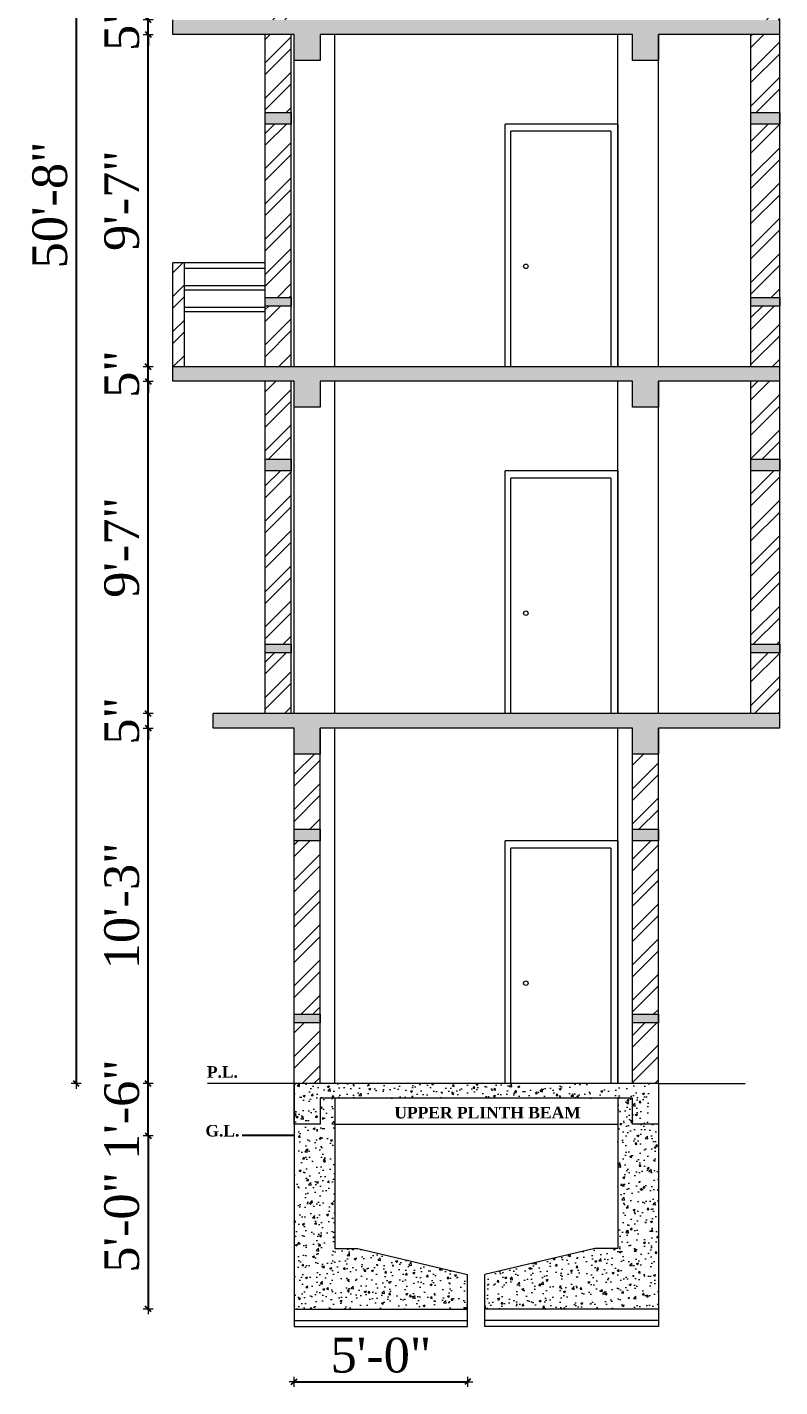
# Model space of a CAD drawing. Header units: inches. Extents: x 4069 to 291496, y -47643 to 12535.
# Drawn here: x 38452.6 to 38713, y 81.1 to 551.5 of the extents above; entities that cross this region are included whole.
import ezdxf

# ---------------------------------------------------------------- set-up
doc = ezdxf.new("R2010")
doc.units = ezdxf.units.IN
doc.header["$LTSCALE"] = 5
doc.header["$MEASUREMENT"] = 0
for name, color, linetype, lineweight in [('A-WALL', 7, 'Continuous', 9), ('Dimension', 7, 'Continuous', 18), ('dimention', 5, 'Continuous', 9), ('DOOR', 62, 'Continuous', 0)]:
    doc.layers.add(name, color=color, linetype=linetype, lineweight=lineweight)
doc.layers.add('dim line', color=7, linetype='Continuous', lineweight=15, true_color=0xfab2b2)
doc.layers.add('TEXT', color=6, linetype='Continuous')
doc.layers.add('WALL', color=7, linetype='Continuous')
doc.styles.add('ordinary', font='times.ttf')
doc.dimstyles.new('Copy of 96', dxfattribs={"dimtxt": 7, "dimasz": 4, "dimexe": 0.5, "dimexo": 0.5, "dimgap": 3, "dimtad": 1, "dimdec": 1, "dimzin": 11, "dimdsep": 46, "dimlunit": 4, "dimtxsty": 'ordinary', "dimblk": 'OBLIQUE', "dimcen": 0.09, "dimse1": 1, "dimse2": 1, "dimclrt": 6, "dimazin": 0, "dimtfac": 1, "dimtdec": 1, "dimtix": 1, "dimtmove": 2, "dimatfit": 3, "dimldrblk": 'leader', "dimfxl": 0.5, "dimfxlon": 1, "dimtolj": 1, "dimtzin": 0, "dimarcsym": 0})
pattern_1 = [(45, (4356.658, -608.095), (-6.098796, 6.098796), []), (45, (4360.724, -608.095), (-6.098796, 6.098796), [])]
pattern_2 = [(50, (4356.658, -608.095), (7.1726018, -0.6275213), [0.75, -8.25]), (355, (4356.658, -608.095), (-1.3875133, 7.5219213), [0.6, -6.6]), (100.451444, (4357.256, -608.147), (5.7850885, 6.8943999), [0.6374019, -7.0114211]), (46.1842, (4356.658, -606.095), (10.6724133, -1.6551928), [1.125, -12.375]), (96.635635, (4357.547, -606.233), (9.3466195, 9.741186), [0.9561034, -10.5171376]), (351.184164, (4356.658, -606.095), (9.3466195, 9.741186), [0.9, -9.9]), (21, (4357.658, -606.595), (5.9690705, -4.0261889), [0.75, -8.25]), (326, (4357.658, -606.595), (2.4331533, 7.2515005), [0.6, -6.6]), (71.451445, (4358.1554, -606.9305), (8.4022238, 3.2253115), [0.6374019, -7.0114211]), (37.5, (4356.658, -608.095), (0.12159855, 3.32893854), [0, -6.52, 0, -6.7, 0, -6.625]), (7.5, (4356.658, -608.095), (2.63069537, 3.94411712), [0, -3.82, 0, -6.37, 0, -2.525]), (327.5, (4354.428, -608.095), (5.33822436, -0.22554872), [0, -2.5, 0, -7.8, 0, -10.35]), (317.5, (4353.428, -608.095), (5.8318617, 1.0010498), [0, -3.25, 0, -5.18, 0, -7.35])]
pattern_3 = [(50, (3810.7, 4731.046), (7.1726018, -0.62752135), [0.75, -8.25]), (355, (3810.7, 4731.046), (-1.3875133, 7.5219213), [0.6, -6.6]), (100.451444, (3811.298, 4730.994), (5.7850885, 6.8943999), [0.6374019, -7.0114211]), (46.1842, (3810.7, 4733.046), (10.6724133, -1.6551928), [1.125, -12.375]), (96.635635, (3811.589, 4732.908), (9.3466195, 9.741186), [0.9561034, -10.5171376]), (351.184164, (3810.7, 4733.046), (9.3466195, 9.741186), [0.9, -9.9]), (21, (3811.7, 4732.546), (5.9690705, -4.0261889), [0.75, -8.25]), (326, (3811.7, 4732.546), (2.4331533, 7.2515005), [0.6, -6.6]), (71.451445, (3812.1974, 4732.2104), (8.4022238, 3.2253115), [0.6374019, -7.0114211]), (37.5, (3810.7, 4731.046), (0.12159855, 3.32893854), [0, -6.52, 0, -6.7, 0, -6.625]), (7.5, (3810.7, 4731.046), (2.63069537, 3.94411712), [0, -3.82, 0, -6.37, 0, -2.525]), (327.5, (3808.47, 4731.046), (5.33822436, -0.22554872), [0, -2.5, 0, -7.8, 0, -10.35]), (317.5, (3807.47, 4731.046), (5.8318617, 1.0010498), [0, -3.25, 0, -5.18, 0, -7.35])]

# ---------------------------------------------------------------- blocks, each defined once
blk = doc.blocks.new('oblique')
at = {"color": 0, "lineweight": -2}
blk.add_line((0.25, 0.25), (-0.25, -0.25), dxfattribs=at)
at = {"layer": 'dim line', "lineweight": 9}
for p, q in [((-0.4375, 0), (0.4375, 0)), ((0, 0.4375), (0, -0.4375))]:
    blk.add_line(p, q, dxfattribs=at)
blk = doc.blocks.new('*D1796')
at = {"layer": 'A-WALL', "color": 0, "lineweight": -2, "ltscale": 5, "transparency": 16777216}
blk.add_line((38545.02, 82.88), (38605.02, 82.88), dxfattribs=at)
at = {"layer": 'Defpoints', "color": 0, "ltscale": 5, "transparency": 16777216}
for p in [(38545.02, 102.03, 58.17), (38605.02, 102.03, 58.17), (38605.02, 82.88)]:
    blk.add_point(p, dxfattribs=at)
at = {"layer": 'A-WALL', "color": 0, "lineweight": -2, "ltscale": 5, "transparency": 16777216, "xscale": 4, "yscale": 4, "zscale": 4, "rotation": 180}
blk.add_blockref('oblique', (38545.02, 82.88), dxfattribs=at)
at = {"layer": 'A-WALL', "color": 0, "lineweight": -2, "ltscale": 5, "transparency": 16777216, "xscale": 4, "yscale": 4, "zscale": 4}
blk.add_blockref('oblique', (38605.02, 82.88), dxfattribs=at)
at = {"layer": 'A-WALL', "color": 6, "ltscale": 5, "transparency": 16777216, "insert": (38575.02, 91.99), "char_height": 12, "attachment_point": 5, "style": 'ordinary'}
blk.add_mtext('\\A1;5\'-0"', dxfattribs=at)
blk = doc.blocks.new('_OBLIQUE')
at = {"color": 0, "linetype": 'ByBlock'}
blk.add_line((-0.5, -0.5), (0.5, 0.5), dxfattribs=at)
blk = doc.blocks.new('leader')
at = {"layer": 'Dimension'}
for p, q in [((0, -4.33), (0, 4.33)), ((-4.42, 0), (4.42, 0))]:
    blk.add_line(p, q, dxfattribs=at)
blk = doc.blocks.new('*D1797')
at = {"layer": 'A-WALL', "color": 0, "lineweight": -2, "ltscale": 5, "transparency": 16777216}
blk.add_line((38494.5, 168.03), (38494.5, 108.03), dxfattribs=at)
at = {"layer": 'Defpoints', "color": 0, "ltscale": 5, "transparency": 16777216}
for p in [(38519.87, 168.03), (38494.5, 108.03), (38528.87, 108.03)]:
    blk.add_point(p, dxfattribs=at)
at = {"layer": 'A-WALL', "color": 0, "lineweight": -2, "ltscale": 5, "transparency": 16777216, "xscale": 4, "yscale": 4, "zscale": 4}
for p, rotation in [((38494.5, 168.03), 90), ((38494.5, 108.03), 270)]:
    blk.add_blockref('oblique', p, dxfattribs=dict(at, rotation=rotation))
at = {"layer": 'A-WALL', "color": 6, "ltscale": 5, "transparency": 16777216, "insert": (38485.4, 138.03), "char_height": 12, "attachment_point": 5, "rotation": 90, "style": 'ordinary'}
blk.add_mtext('\\A1;5\'-0"', dxfattribs=at)
blk = doc.blocks.new('*D1798')
at = {"layer": 'A-WALL', "color": 0, "lineweight": -2, "ltscale": 5, "transparency": 16777216}
for p, q in [((38494.5, 186.03), (38494.5, 190.03)), ((38494.5, 168.03), (38494.5, 186.03)), ((38494.5, 168.03), (38494.5, 164.03))]:
    blk.add_line(p, q, dxfattribs=at)
at = {"layer": 'Defpoints', "color": 0, "ltscale": 5, "transparency": 16777216}
for p in [(38494.5, 186.03), (38498.87, 186.03, -58.17), (38519.87, 168.03, -58.17)]:
    blk.add_point(p, dxfattribs=at)
at = {"layer": 'A-WALL', "color": 0, "lineweight": -2, "ltscale": 5, "transparency": 16777216, "xscale": 4, "yscale": 4, "zscale": 4}
for p, rotation in [((38494.5, 186.03), 270), ((38494.5, 168.03), 90)]:
    blk.add_blockref('oblique', p, dxfattribs=dict(at, rotation=rotation))
at = {"layer": 'A-WALL', "color": 6, "ltscale": 5, "transparency": 16777216, "insert": (38485.4, 177.03), "char_height": 12, "attachment_point": 5, "rotation": 90, "style": 'ordinary'}
blk.add_mtext('\\A1;1\'-6"', dxfattribs=at)
blk = doc.blocks.new('*D1799')
at = {"layer": 'A-WALL', "color": 0, "lineweight": -2, "ltscale": 5, "transparency": 16777216}
blk.add_line((38494.5, 186.03), (38494.5, 309.03), dxfattribs=at)
at = {"layer": 'Defpoints', "color": 0, "ltscale": 5, "transparency": 16777216}
for p in [(38494.5, 309.03), (38500.87, 309.03, -58.17), (38498.87, 186.03, -58.17)]:
    blk.add_point(p, dxfattribs=at)
at = {"layer": 'A-WALL', "color": 0, "lineweight": -2, "ltscale": 5, "transparency": 16777216, "xscale": 4, "yscale": 4, "zscale": 4}
for p, rotation in [((38494.5, 309.03), 90), ((38494.5, 186.03), 270)]:
    blk.add_blockref('oblique', p, dxfattribs=dict(at, rotation=rotation))
at = {"layer": 'A-WALL', "color": 6, "ltscale": 5, "transparency": 16777216, "insert": (38485.4, 247.53), "char_height": 12, "attachment_point": 5, "rotation": 90, "style": 'ordinary'}
blk.add_mtext('\\A1;10\'-3"', dxfattribs=at)
blk = doc.blocks.new('*D1800')
at = {"layer": 'A-WALL', "color": 0, "lineweight": -2, "ltscale": 5, "transparency": 16777216}
for p, q in [((38494.5, 314.03), (38494.5, 318.03)), ((38494.5, 309.03), (38494.5, 314.03)), ((38494.5, 309.03), (38494.5, 305.03))]:
    blk.add_line(p, q, dxfattribs=at)
at = {"layer": 'Defpoints', "color": 0, "ltscale": 5, "transparency": 16777216}
for p in [(38494.5, 314.03), (38500.87, 314.03, -58.17), (38500.87, 309.03, -58.17)]:
    blk.add_point(p, dxfattribs=at)
at = {"layer": 'A-WALL', "color": 0, "lineweight": -2, "ltscale": 5, "transparency": 16777216, "xscale": 4, "yscale": 4, "zscale": 4}
for p, rotation in [((38494.5, 314.03), 270), ((38494.5, 309.03), 90)]:
    blk.add_blockref('oblique', p, dxfattribs=dict(at, rotation=rotation))
at = {"layer": 'A-WALL', "color": 6, "ltscale": 5, "transparency": 16777216, "insert": (38485.4, 311.53), "char_height": 12, "attachment_point": 5, "rotation": 90, "style": 'ordinary'}
blk.add_mtext('\\A1;5"', dxfattribs=at)
blk = doc.blocks.new('*D1801')
at = {"layer": 'A-WALL', "color": 0, "lineweight": -2, "ltscale": 5, "transparency": 16777216}
blk.add_line((38494.5, 314.03), (38494.5, 429.03), dxfattribs=at)
at = {"layer": 'Defpoints', "color": 0, "ltscale": 5, "transparency": 16777216}
for p in [(38486.87, 429.03, -58.17), (38494.5, 429.03), (38500.87, 314.03, -58.17)]:
    blk.add_point(p, dxfattribs=at)
at = {"layer": 'A-WALL', "color": 0, "lineweight": -2, "ltscale": 5, "transparency": 16777216, "xscale": 4, "yscale": 4, "zscale": 4}
for p, rotation in [((38494.5, 429.03), 90), ((38494.5, 314.03), 270)]:
    blk.add_blockref('oblique', p, dxfattribs=dict(at, rotation=rotation))
at = {"layer": 'A-WALL', "color": 6, "ltscale": 5, "transparency": 16777216, "insert": (38485.38, 371.53), "char_height": 12, "attachment_point": 5, "rotation": 90, "style": 'ordinary'}
blk.add_mtext('\\A1;9\'-7"', dxfattribs=at)
blk = doc.blocks.new('*D1802')
at = {"layer": 'A-WALL', "color": 0, "lineweight": -2, "ltscale": 5, "transparency": 16777216}
for p, q in [((38494.5, 434.03), (38494.5, 438.03)), ((38494.5, 429.03), (38494.5, 434.03)), ((38494.5, 429.03), (38494.5, 425.03))]:
    blk.add_line(p, q, dxfattribs=at)
at = {"layer": 'Defpoints', "color": 0, "ltscale": 5, "transparency": 16777216}
for p in [(38486.87, 434.03, -58.17), (38494.5, 434.03), (38486.87, 429.03, -58.17)]:
    blk.add_point(p, dxfattribs=at)
at = {"layer": 'A-WALL', "color": 0, "lineweight": -2, "ltscale": 5, "transparency": 16777216, "xscale": 4, "yscale": 4, "zscale": 4}
for p, rotation in [((38494.5, 434.03), 270), ((38494.5, 429.03), 90)]:
    blk.add_blockref('oblique', p, dxfattribs=dict(at, rotation=rotation))
at = {"layer": 'A-WALL', "color": 6, "ltscale": 5, "transparency": 16777216, "insert": (38485.4, 431.53), "char_height": 12, "attachment_point": 5, "rotation": 90, "style": 'ordinary'}
blk.add_mtext('\\A1;5"', dxfattribs=at)
blk = doc.blocks.new('*D1803')
at = {"layer": 'A-WALL', "color": 0, "lineweight": -2, "ltscale": 5, "transparency": 16777216}
blk.add_line((38494.5, 434.03), (38494.5, 549.03), dxfattribs=at)
at = {"layer": 'Defpoints', "color": 0, "ltscale": 5, "transparency": 16777216}
for p in [(38486.87, 549.03, -58.34), (38494.5, 549.03), (38486.87, 434.03, -58.17)]:
    blk.add_point(p, dxfattribs=at)
at = {"layer": 'A-WALL', "color": 0, "lineweight": -2, "ltscale": 5, "transparency": 16777216, "xscale": 4, "yscale": 4, "zscale": 4}
for p, rotation in [((38494.5, 549.03), 90), ((38494.5, 434.03), 270)]:
    blk.add_blockref('oblique', p, dxfattribs=dict(at, rotation=rotation))
at = {"layer": 'A-WALL', "color": 6, "ltscale": 5, "transparency": 16777216, "insert": (38485.38, 491.53), "char_height": 12, "attachment_point": 5, "rotation": 90, "style": 'ordinary'}
blk.add_mtext('\\A1;9\'-7"', dxfattribs=at)
blk = doc.blocks.new('*D1804')
at = {"layer": 'A-WALL', "color": 0, "lineweight": -2, "ltscale": 5, "transparency": 16777216}
for p, q in [((38494.5, 554.03), (38494.5, 558.03)), ((38494.5, 549.03), (38494.5, 554.03)), ((38494.5, 549.03), (38494.5, 545.03))]:
    blk.add_line(p, q, dxfattribs=at)
at = {"layer": 'Defpoints', "color": 0, "ltscale": 5, "transparency": 16777216}
for p in [(38486.87, 554.03, -58.34), (38494.5, 554.03), (38486.87, 549.03, -58.34)]:
    blk.add_point(p, dxfattribs=at)
at = {"layer": 'A-WALL', "color": 0, "lineweight": -2, "ltscale": 5, "transparency": 16777216, "xscale": 4, "yscale": 4, "zscale": 4}
for p, rotation in [((38494.5, 554.03), 270), ((38494.5, 549.03), 90)]:
    blk.add_blockref('oblique', p, dxfattribs=dict(at, rotation=rotation))
at = {"layer": 'A-WALL', "color": 6, "ltscale": 5, "transparency": 16777216, "insert": (38485.4, 551.53), "char_height": 12, "attachment_point": 5, "rotation": 90, "style": 'ordinary'}
blk.add_mtext('\\A1;5"', dxfattribs=at)
blk = doc.blocks.new('*D1810')
at = {"layer": 'A-WALL', "color": 0, "lineweight": -2, "ltscale": 5, "transparency": 16777216}
blk.add_line((38469.62, 794.03), (38469.62, 186.03), dxfattribs=at)
at = {"layer": 'Defpoints', "color": 0, "ltscale": 5, "transparency": 16777216}
for p in [(38503.02, 794.03, -58.34), (38469.62, 186.03), (38515.02, 186.03, -58.17)]:
    blk.add_point(p, dxfattribs=at)
at = {"layer": 'A-WALL', "color": 0, "lineweight": -2, "ltscale": 5, "transparency": 16777216, "xscale": 4, "yscale": 4, "zscale": 4}
for p, rotation in [((38469.62, 794.03), 90), ((38469.62, 186.03), 270)]:
    blk.add_blockref('oblique', p, dxfattribs=dict(at, rotation=rotation))
at = {"layer": 'A-WALL', "color": 6, "ltscale": 5, "transparency": 16777216, "insert": (38460.52, 490.03), "char_height": 12, "attachment_point": 5, "rotation": 90, "style": 'ordinary'}
blk.add_mtext('\\A1;50\'-8"', dxfattribs=at)

msp = doc.modelspace()

# ---------------------------------------------------------------- hatches: boundary and pattern name
at = {"layer": 'A-WALL', "ltscale": 40, "true_color": 0xf26722}
h = msp.add_hatch(dxfattribs=at)
h.set_pattern_fill('AR-CONC', color=30)
h.set_pattern_definition(pattern_2)
h.paths.add_polyline_path([(38554.01915, 210.03148), (38545.01915, 210.03148), (38545.01915, 207.03148), (38554.01915, 207.03148)])
h.paths.add_polyline_path([(38671.01915, 210.03148), (38662.01915, 210.03148), (38662.01915, 207.03148), (38671.01915, 207.03148)])
h.paths.add_polyline_path([(38671.01915, 274.03148), (38662.01915, 274.03148), (38662.01915, 270.03148), (38671.01915, 270.03148)])
h.paths.add_polyline_path([(38554.01915, 274.03148), (38545.01915, 274.03148), (38545.01915, 270.03148), (38554.01915, 270.03148)])
h.paths.add_polyline_path([(38544.01915, 338.03148), (38535.01915, 338.03148), (38535.01915, 335.03148), (38544.01915, 335.03148)])
h.paths.add_polyline_path([(38713.01915, 338.03148), (38703.01915, 338.03148), (38703.01915, 335.03148), (38713.01915, 335.03148)])
h.paths.add_polyline_path([(38713.01915, 402.03148), (38703.01915, 402.03148), (38703.01915, 398.03148), (38713.01915, 398.03148)])
h.paths.add_polyline_path([(38544.01915, 402.03148), (38535.01915, 402.03148), (38535.01915, 398.03148), (38544.01915, 398.03148)])
h.paths.add_polyline_path([(38544.01915, 458.03148), (38535.01915, 458.03148), (38535.01915, 455.03148), (38544.01915, 455.03148)])
h.paths.add_polyline_path([(38544.01915, 522.03148), (38535.01915, 522.03148), (38535.01915, 518.03148), (38544.01915, 518.03148)])
h.paths.add_polyline_path([(38713.01915, 522.03148), (38703.01915, 522.03148), (38703.01915, 518.03148), (38713.01915, 518.03148)])
h.paths.add_polyline_path([(38713.01915, 458.03148), (38703.01915, 458.03148), (38703.01915, 455.03148), (38713.01915, 455.03148)])
h.paths.add_polyline_path([(38713.01915, 578.03148), (38703.01915, 578.03148), (38703.01915, 575.03148), (38713.01915, 575.03148)])
h.paths.add_polyline_path([(38713.01915, 642.03148), (38703.01915, 642.03148), (38703.01915, 638.03148), (38713.01915, 638.03148)])
h.paths.add_polyline_path([(38544.01915, 642.03148), (38535.01915, 642.03148), (38535.01915, 638.03148), (38544.01915, 638.03148)])
h.paths.add_polyline_path([(38544.01915, 578.03148), (38535.01915, 578.03148), (38535.01915, 575.03148), (38544.01915, 575.03148)])
h.paths.add_polyline_path([(38544.01915, 698.03148), (38535.01915, 698.03148), (38535.01915, 695.03148), (38544.01915, 695.03148)])
h.paths.add_polyline_path([(38713.01915, 698.03148), (38703.01915, 698.03148), (38703.01915, 695.03148), (38713.01915, 695.03148)])
h.paths.add_polyline_path([(38713.01915, 762.03148), (38703.01915, 762.03148), (38703.01915, 758.03148), (38713.01915, 758.03148)])
h.paths.add_polyline_path([(38544.01915, 762.03148), (38535.01915, 762.03148), (38535.01915, 758.03148), (38544.01915, 758.03148)])
h = msp.add_hatch(dxfattribs=at)
h.set_pattern_fill('AR-CONC', color=30)
h.set_pattern_definition(pattern_2)
h.paths.add_polyline_path([(38713.01915, 554.03148), (38535.01915, 554.03148), (38535.01915, 549.03148), (38545.01915, 549.03148), (38545.01915, 540.03148), (38554.01915, 540.03148), (38554.01915, 549.03148), (38662.01915, 549.03148), (38662.01915, 540.03148), (38671.01915, 540.03148), (38671.01915, 549.03148), (38713.01915, 549.03148)])
h.paths.add_polyline_path([(38535.01915, 554.03148), (38503.01915, 554.03148), (38503.01915, 549.03148), (38535.01915, 549.03148)])
h = msp.add_hatch(dxfattribs=at)
h.set_pattern_fill('AR-CONC', color=30)
h.set_pattern_definition(pattern_2)
h.paths.add_polyline_path([(38554.01915, 429.03148), (38662.01915, 429.03148), (38662.01915, 420.03148), (38671.01915, 420.03148), (38671.01915, 429.03148), (38713.01915, 429.03148), (38713.01915, 434.03148), (38503.01915, 434.03148), (38503.01915, 429.03148), (38545.01915, 429.03148), (38545.01915, 420.03148), (38554.01915, 420.03148)])
h = msp.add_hatch(dxfattribs=at)
h.set_pattern_fill('AR-CONC', color=30)
h.set_pattern_definition(pattern_2)
h.paths.add_polyline_path([(38713.01915, 314.03148), (38517.01915, 314.03148), (38517.01915, 309.03148), (38545.01915, 309.03148), (38545.01915, 300.03148), (38554.01915, 300.03148), (38554.01915, 309.03148), (38662.01915, 309.03148), (38662.01915, 300.03148), (38671.01915, 300.03148), (38671.01915, 309.03148), (38713.01915, 309.03148)])
h = msp.add_hatch(dxfattribs=at)
h.set_pattern_fill('AR-CONC', color=30)
h.set_pattern_definition(pattern_3)
h.paths.add_polyline_path([(38554.01915, 181.03148), (38659.00942, 181.03148), (38659.00942, 172.03148), (38668.00942, 172.03148), (38668.00942, 186.03148), (38545.01915, 186.03148), (38545.01915, 172.03148), (38554.01915, 172.03148)])
h = msp.add_hatch(dxfattribs=at)
h.set_pattern_fill('AR-CONC', color=30)
h.set_pattern_definition(pattern_3)
h.paths.add_polyline_path([(38559.01915, 181.03148), (38554.01915, 181.03148), (38554.01915, 172.03148), (38545.01915, 172.03148), (38545.01915, 168.03148), (38545.01915, 108.03148), (38605.01915, 108.03148), (38605.01915, 120.03148), (38567.01915, 129.03148), (38559.01915, 129.03148)])
h = msp.add_hatch(dxfattribs=at)
h.set_pattern_fill('AR-CONC', color=30)
h.set_pattern_definition([(50, (3813.71, 4731.046), (7.1726018, -0.62752135), [0.75, -8.25]), (355, (3813.71, 4731.046), (-1.3875133, 7.5219213), [0.6, -6.6]), (100.451444, (3814.3075, 4730.994), (5.7850885, 6.8943999), [0.6374019, -7.0114211]), (46.1842, (3813.71, 4733.046), (10.6724133, -1.6551928), [1.125, -12.375]), (96.635635, (3814.599, 4732.908), (9.3466195, 9.741186), [0.9561034, -10.5171376]), (351.184164, (3813.71, 4733.046), (9.3466195, 9.741186), [0.9, -9.9]), (21, (3814.71, 4732.546), (5.9690705, -4.0261889), [0.75, -8.25]), (326, (3814.71, 4732.546), (2.4331533, 7.2515005), [0.6, -6.6]), (71.451445, (3815.207, 4732.2104), (8.4022238, 3.2253115), [0.6374019, -7.0114211]), (37.5, (3813.7097, 4731.046), (0.12159855, 3.32893854), [0, -6.52, 0, -6.7, 0, -6.625]), (7.5, (3813.7097, 4731.046), (2.63069537, 3.94411712), [0, -3.82, 0, -6.37, 0, -2.525]), (327.5, (3811.4797, 4731.046), (5.33822436, -0.22554872), [0, -2.5, 0, -7.8, 0, -10.35]), (317.5, (3810.4797, 4731.046), (5.8318617, 1.0010498), [0, -3.25, 0, -5.18, 0, -7.35])])
h.paths.add_polyline_path([(38671.01915, 172.03148), (38662.01915, 172.03148), (38662.01915, 181.03148), (38657.01915, 181.03148), (38657.01915, 129.03148), (38649.01915, 129.03148), (38611.01915, 120.03148), (38611.01915, 108.03148), (38671.01915, 108.03148)])
at = {"layer": 'dimention', "ltscale": 40, "true_color": 0xf26722}
h = msp.add_hatch(dxfattribs=at)
h.set_pattern_fill('ANSI32', color=30, scale=23)
h.set_pattern_definition(pattern_1)
h.paths.add_polyline_path([(38671.01915, 300.03148), (38662.01915, 300.03148), (38662.01915, 274.03148), (38671.01915, 274.03148)])
h.paths.add_polyline_path([(38671.01915, 270.03148), (38662.01915, 270.03148), (38662.01915, 210.03148), (38671.01915, 210.03148)])
h.paths.add_polyline_path([(38671.01915, 207.03148), (38662.01915, 207.03148), (38662.01915, 186.03148), (38671.01915, 186.03148)])
h.paths.add_polyline_path([(38554.01915, 207.03148), (38545.01915, 207.03148), (38545.01915, 186.03148), (38554.01915, 186.03148)])
h.paths.add_polyline_path([(38554.01915, 270.03148), (38545.01915, 270.03148), (38545.01915, 210.03148), (38554.01915, 210.03148)])
h.paths.add_polyline_path([(38554.01915, 300.03148), (38545.01915, 300.03148), (38545.01915, 274.03148), (38554.01915, 274.03148)])
h.paths.add_polyline_path([(38544.01915, 429.03148), (38535.01915, 429.03148), (38535.01915, 402.03148), (38544.01915, 402.03148)])
h.paths.add_polyline_path([(38544.01915, 398.03148), (38535.01915, 398.03148), (38535.01915, 338.03148), (38544.01915, 338.03148)])
h.paths.add_polyline_path([(38544.01915, 335.03148), (38535.01915, 335.03148), (38535.01915, 314.03148), (38544.01915, 314.03148)])
h.paths.add_polyline_path([(38713.01915, 335.03148), (38703.01915, 335.03148), (38703.01915, 314.03148), (38713.01915, 314.03148)])
h.paths.add_polyline_path([(38713.01915, 398.03148), (38703.01915, 398.03148), (38703.01915, 338.03148), (38713.01915, 338.03148)])
h.paths.add_polyline_path([(38713.01915, 429.03148), (38703.01915, 429.03148), (38703.01915, 402.03148), (38713.01915, 402.03148)])
h.paths.add_polyline_path([(38713.01915, 549.03148), (38703.01915, 549.03148), (38703.01915, 522.03148), (38713.01915, 522.03148)])
h.paths.add_polyline_path([(38713.01915, 518.03148), (38703.01915, 518.03148), (38703.01915, 458.03148), (38713.01915, 458.03148)])
h.paths.add_polyline_path([(38713.01915, 455.03148), (38703.01915, 455.03148), (38703.01915, 434.03148), (38713.01915, 434.03148)])
h.paths.add_polyline_path([(38544.01915, 455.03148), (38535.01915, 455.03148), (38535.01915, 434.03148), (38544.01915, 434.03148)])
h.paths.add_polyline_path([(38544.01915, 518.03148), (38535.01915, 518.03148), (38535.01915, 458.03148), (38544.01915, 458.03148)])
h.paths.add_polyline_path([(38544.01915, 549.03148), (38535.01915, 549.03148), (38535.01915, 522.03148), (38544.01915, 522.03148)])
h.paths.add_polyline_path([(38544.01915, 669.03148), (38535.01915, 669.03148), (38535.01915, 642.03148), (38544.01915, 642.03148)])
h.paths.add_polyline_path([(38544.01915, 638.03148), (38535.01915, 638.03148), (38535.01915, 578.03148), (38544.01915, 578.03148)])
h.paths.add_polyline_path([(38544.01915, 575.03148), (38535.01915, 575.03148), (38535.01915, 554.03148), (38544.01915, 554.03148)])
h.paths.add_polyline_path([(38713.01915, 575.03148), (38703.01915, 575.03148), (38703.01915, 554.03148), (38713.01915, 554.03148)])
h.paths.add_polyline_path([(38713.01915, 638.03148), (38703.01915, 638.03148), (38703.01915, 578.03148), (38713.01915, 578.03148)])
h.paths.add_polyline_path([(38713.01915, 669.03148), (38703.01915, 669.03148), (38703.01915, 642.03148), (38713.01915, 642.03148)])
h.paths.add_polyline_path([(38713.01915, 789.03148), (38703.01915, 789.03148), (38703.01915, 762.03148), (38713.01915, 762.03148)])
h.paths.add_polyline_path([(38713.01915, 758.03148), (38703.01915, 758.03148), (38703.01915, 698.03148), (38713.01915, 698.03148)])
h.paths.add_polyline_path([(38713.01915, 695.03148), (38703.01915, 695.03148), (38703.01915, 674.03148), (38713.01915, 674.03148)])
h.paths.add_polyline_path([(38544.01915, 695.03148), (38535.01915, 695.03148), (38535.01915, 674.03148), (38544.01915, 674.03148)])
h.paths.add_polyline_path([(38544.01915, 758.03148), (38535.01915, 758.03148), (38535.01915, 698.03148), (38544.01915, 698.03148)])
h.paths.add_polyline_path([(38544.01915, 789.03148), (38535.01915, 789.03148), (38535.01915, 762.03148), (38544.01915, 762.03148)])
h.paths.add_polyline_path([(38507.01915, 830.03148), (38503.01915, 830.03148), (38503.01915, 794.03148), (38507.01915, 794.03148)])
h.paths.add_polyline_path([(38713.01915, 830.03148), (38709.01915, 830.03148), (38709.01915, 794.03148), (38713.01915, 794.03148)])
h = msp.add_hatch(dxfattribs=at)
h.set_pattern_fill('ANSI32', color=30, scale=23)
h.set_pattern_definition(pattern_1)
h.paths.add_polyline_path([(38507.01915, 470.03148), (38503.01915, 470.03148), (38503.01915, 434.03148), (38507.01915, 434.03148)])

# ---------------------------------------------------------------- linework, layer by layer
at = {"layer": 'A-WALL', "ltscale": 5}
for p, q in [((38503.01915, 549.03148), (38503.01915, 554.03148)), ((38713.01915, 434.03148), (38713.01915, 554.03148)), ((38545.01915, 549.03148), (38503.01915, 549.03148)), ((38535.01915, 434.03148), (38535.01915, 549.03148)), ((38544.01915, 434.03148), (38544.01915, 549.03148)), ((38545.01915, 434.03148), (38545.01915, 549.03148)), ((38662.01915, 549.03148), (38554.01915, 549.03148)), ((38559.01915, 434.03148), (38559.01915, 549.03148)), ((38657.01915, 434.03148), (38657.01915, 549.03148)), ((38713.01915, 549.03148), (38671.01915, 549.03148)), ((38671.01915, 434.03148), (38671.01915, 549.03148)), ((38703.01915, 434.03148), (38703.01915, 549.03148)), ((38535.01915, 470.03148), (38503.01915, 470.03148)), ((38503.01915, 434.03148), (38503.01915, 470.03148)), ((38507.01915, 434.03148), (38507.01915, 470.03148)), ((38535.01915, 468.03148), (38507.01915, 468.03148)), ((38535.01915, 462.03148), (38507.01915, 462.03148)), ((38535.01915, 460.53148), (38507.01915, 460.53148)), ((38535.01915, 454.53148), (38507.01915, 454.53148)), ((38535.01915, 453.03148), (38507.01915, 453.03148)), ((38713.01915, 434.03148), (38503.01915, 434.03148)), ((38503.01915, 429.03148), (38503.01915, 434.03148)), ((38503.01915, 429.03148), (38503.01915, 434.03148)), ((38713.01915, 309.03148), (38713.01915, 434.03148)), ((38545.01915, 429.03148), (38503.01915, 429.03148)), ((38535.01915, 314.03148), (38535.01915, 429.03148)), ((38544.01915, 314.03148), (38544.01915, 429.03148)), ((38545.01915, 314.03148), (38545.01915, 429.03148)), ((38662.01915, 429.03148), (38554.01915, 429.03148)), ((38559.01915, 314.03148), (38559.01915, 429.03148)), ((38657.01915, 314.03148), (38657.01915, 429.03148)), ((38713.01915, 429.03148), (38671.01915, 429.03148)), ((38671.01915, 314.03148), (38671.01915, 429.03148)), ((38703.01915, 314.03148), (38703.01915, 429.03148)), ((38713.01915, 314.03148), (38517.01915, 314.03148)), ((38517.01915, 309.03148), (38517.01915, 314.03148)), ((38545.01915, 309.03148), (38517.01915, 309.03148)), ((38545.01915, 186.03148), (38545.01915, 309.03148)), ((38662.01915, 309.03148), (38554.01915, 309.03148)), ((38554.01915, 186.03148), (38554.01915, 309.03148)), ((38559.01915, 186.03148), (38559.01915, 309.03148)), ((38657.01915, 186.03148), (38657.01915, 309.03148)), ((38662.01915, 186.03148), (38662.01915, 309.03148)), ((38671.01915, 186.03148), (38671.01915, 309.03148)), ((38713.01915, 309.03148), (38671.01915, 309.03148)), ((38545.01915, 186.03148), (38515.01915, 186.03148)), ((38671.01915, 186.03148), (38545.01915, 186.03148)), ((38545.01915, 186.03148), (38545.01915, 168.03148)), ((38671.01915, 186.03148), (38701.01915, 186.03148)), ((38662.01915, 181.03148), (38554.01915, 181.03148)), ((38559.01915, 181.03148), (38559.01915, 129.03148)), ((38657.01915, 181.03148), (38657.01915, 129.03148)), ((38559.01915, 172.03148), (38657.01915, 172.03148)), ((38671.01915, 172.03148), (38671.01915, 102.03148)), ((38545.01915, 168.03148), (38545.01915, 102.03148)), ((38559.01915, 129.03148), (38567.01915, 129.03148)), ((38567.01915, 129.03148), (38605.01915, 120.03148)), ((38649.01915, 129.03148), (38611.01915, 120.03148)), ((38657.01915, 129.03148), (38649.01915, 129.03148)), ((38605.01915, 108.03148), (38605.01915, 120.03148)), ((38611.01915, 108.03148), (38611.01915, 120.03148)), ((38545.01915, 108.03148), (38605.01915, 108.03148)), ((38545.01915, 104.03148), (38605.01915, 104.03148)), ((38605.01915, 102.03148), (38605.01915, 108.03148)), ((38671.01915, 108.03148), (38611.01915, 108.03148)), ((38611.01915, 102.03148), (38611.01915, 108.03148)), ((38671.01915, 104.03148), (38611.01915, 104.03148)), ((38545.01915, 102.03148), (38605.01915, 102.03148)), ((38671.01915, 102.03148), (38611.01915, 102.03148))]:
    msp.add_line(p, q, dxfattribs=at)
for points, elevation in [([(38554.01915, 549.03148), (38554.01915, 540.03148), (38545.01915, 540.03148), (38545.01915, 549.03148)], -58.33808), ([(38671.01915, 549.03148), (38671.01915, 540.03148), (38662.01915, 540.03148), (38662.01915, 549.03148)], -58.33808), ([(38554.01915, 429.03148), (38554.01915, 420.03148), (38545.01915, 420.03148), (38545.01915, 429.03148)], -58.16904), ([(38671.01915, 429.03148), (38671.01915, 420.03148), (38662.01915, 420.03148), (38662.01915, 429.03148)], -58.16904), ([(38554.01915, 309.03148), (38554.01915, 300.03148), (38545.01915, 300.03148), (38545.01915, 309.03148)], -58.16904), ([(38671.01915, 309.03148), (38671.01915, 300.03148), (38662.01915, 300.03148), (38662.01915, 309.03148)], -58.16904), ([(38554.01915, 181.03148), (38554.01915, 172.03148), (38545.01915, 172.03148), (38545.01915, 186.03148)], -58.16904), ([(38671.01915, 186.03148), (38671.01915, 172.03148), (38662.01915, 172.03148), (38662.01915, 181.03148)], -58.16904)]:
    msp.add_lwpolyline(points, dxfattribs=dict(at, elevation=elevation))
for points, elevation in [([(38535.01915, 522.03148), (38544.01915, 522.03148), (38544.01915, 518.03148), (38535.01915, 518.03148)], -116.16904), ([(38703.01915, 522.03148), (38713.01915, 522.03148), (38713.01915, 518.03148), (38703.01915, 518.03148)], -116.16904), ([(38535.01915, 458.03148), (38544.01915, 458.03148), (38544.01915, 455.03148), (38535.01915, 455.03148)], -116.16904), ([(38703.01915, 458.03148), (38713.01915, 458.03148), (38713.01915, 455.03148), (38703.01915, 455.03148)], -116.16904), ([(38535.01915, 402.03148), (38544.01915, 402.03148), (38544.01915, 398.03148), (38535.01915, 398.03148)], -116.16904), ([(38703.01915, 402.03148), (38713.01915, 402.03148), (38713.01915, 398.03148), (38703.01915, 398.03148)], -116.16904), ([(38535.01915, 338.03148), (38544.01915, 338.03148), (38544.01915, 335.03148), (38535.01915, 335.03148)], -116.16904), ([(38703.01915, 338.03148), (38713.01915, 338.03148), (38713.01915, 335.03148), (38703.01915, 335.03148)], -116.16904), ([(38545.01915, 274.03148), (38554.01915, 274.03148), (38554.01915, 270.03148), (38545.01915, 270.03148)], -58.16904), ([(38662.01915, 274.03148), (38671.01915, 274.03148), (38671.01915, 270.03148), (38662.01915, 270.03148)], -58.16904), ([(38545.01915, 210.03148), (38554.01915, 210.03148), (38554.01915, 207.03148), (38545.01915, 207.03148)], -58.16904), ([(38662.01915, 210.03148), (38671.01915, 210.03148), (38671.01915, 207.03148), (38662.01915, 207.03148)], -58.16904)]:
    msp.add_lwpolyline(points, close=True, dxfattribs=dict(at, elevation=elevation))
for centre in [(38625.17007, 468.78148, -58.16904), (38625.17007, 348.78148, -58.16904), (38625.17007, 220.78148, -58.16904)]:
    msp.add_circle(centre, 0.7664, dxfattribs=at)
at = {"layer": 'DOOR', "lineweight": 13}
for p, q in [((38618.01927, 434.03148, -58.16904), (38618.01927, 518.03148, -58.16904)), ((38657.01915, 518.03148), (38618.01927, 518.03148, -58.16904)), ((38657.01915, 440.96334), (38657.01915, 518.03148)), ((38657.01915, 518.03148), (38657.01915, 434.03148)), ((38620.01927, 434.03148, -58.16904), (38620.01927, 515.53148, -58.16904)), ((38654.51915, 515.53148), (38620.01927, 515.53148, -58.16904)), ((38654.51915, 515.53148), (38654.51915, 434.03148)), ((38618.01927, 314.03148, -58.16904), (38618.01927, 398.03148, -58.16904)), ((38657.01915, 398.03148), (38618.01927, 398.03148, -58.16904)), ((38620.01927, 314.03148, -58.16904), (38620.01927, 395.53148, -58.16904)), ((38654.51915, 395.53148), (38620.01927, 395.53148, -58.16904)), ((38654.51915, 395.53148), (38654.51915, 314.03148)), ((38657.01915, 320.96334), (38657.01915, 398.03148)), ((38657.01915, 398.03148), (38657.01915, 314.03148)), ((38618.01927, 186.03148, -58.16904), (38618.01927, 270.03148, -58.16904)), ((38657.01915, 270.03148), (38618.01927, 270.03148, -58.16904)), ((38657.01915, 192.96334), (38657.01915, 270.03148)), ((38657.01915, 270.03148), (38657.01915, 186.03148)), ((38620.01927, 186.03148, -58.16904), (38620.01927, 267.53148, -58.16904)), ((38654.51915, 267.53148), (38620.01927, 267.53148, -58.16904)), ((38654.51915, 267.53148), (38654.51915, 186.03148))]:
    msp.add_line(p, q, dxfattribs=at)
at = {"layer": 'WALL', "color": 2, "linetype": 'ByBlock', "ltscale": 5}
msp.add_line((38545.01915, 168.03148, -58.16904), (38527.01915, 168.03148, -58.16904), dxfattribs=at)

# ---------------------------------------------------------------- texts
at = {"layer": 'TEXT', "char_height": 4, "width": 219.8150831, "attachment_point": 8, "rotation": 359.9996119, "style": 'ordinary'}
for s, insert in [('{\\fTimes New Roman|b1|i0|c0|p18;P.L.}', (38520.17409, 187.9863, -58.16904)), ('{\\fTimes New Roman|b1|i0|c0|p18;UPPER PLINTH BEAM}', (38611.91417, 173.9232, -58.16904)), ('{\\fTimes New Roman|b1|i0|c0|p18;G.L.}', (38520.17409, 167.64009, -58.16904))]:
    msp.add_mtext(s, dxfattribs=dict(at, insert=insert))

# ---------------------------------------------------------------- dimensions: what is measured, and where the dimension line sits
at = {"layer": 'A-WALL', "ltscale": 5}
for base, p1, p2, picture, middle in [((38469.62108, 186.03148), (38503.01915, 794.03148, -58.33808), (38515.01915, 186.03148, -58.16904), '*D1810', (38460.51726, 490.03148)), ((38494.50497, 554.03148), (38486.86826, 549.03148, -58.33808), (38486.86826, 554.03148, -58.33808), '*D1804', (38485.40115, 551.53148)), ((38494.50497, 549.03148), (38486.86826, 434.03148, -58.16904), (38486.86826, 549.03148, -58.33808), '*D1803', (38485.38384, 491.53148)), ((38494.50497, 434.03148), (38486.86826, 429.03148, -58.16904), (38486.86826, 434.03148, -58.16904), '*D1802', (38485.40115, 431.53148)), ((38494.50497, 429.03148), (38500.86826, 314.03148, -58.16904), (38486.86826, 429.03148, -58.16904), '*D1801', (38485.38384, 371.53148)), ((38494.50497, 314.03148), (38500.86826, 309.03148, -58.16904), (38500.86826, 314.03148, -58.16904), '*D1800', (38485.40115, 311.53148)), ((38494.50497, 309.03148), (38498.86826, 186.03148, -58.16904), (38500.86826, 309.03148, -58.16904), '*D1799', (38485.40115, 247.53148)), ((38494.50497, 186.03148), (38519.86826, 168.03148, -58.16904), (38498.86826, 186.03148, -58.16904), '*D1798', (38485.40115, 177.03148)), ((38494.50497, 108.03148, -58.16904), (38519.86826, 168.03148, -58.16904), (38528.86826, 108.03148, -58.16904), '*D1797', (38485.40115, 138.03148, -58.16904))]:
    dim = msp.add_linear_dim(base=base, p1=p1, p2=p2, angle=90, dimstyle='Copy of 96', override={"dimtxt": 12, "dimdec": 0, "dimblk": 'oblique', "dimtdec": 0, "dimarcsym": 1}, dxfattribs=at)
    dim.commit()
    dim.dimension.update_dxf_attribs({"geometry": picture, "text_midpoint": middle})
dim = msp.add_linear_dim(base=(38605.01915, 82.88319, -58.16904), p1=(38545.01915, 102.03148), p2=(38605.01915, 102.03148), dimstyle='Copy of 96', override={"dimtxt": 12, "dimdec": 0, "dimblk": 'oblique', "dimtdec": 0, "dimarcsym": 1}, dxfattribs=at)
dim.commit()
dim.dimension.update_dxf_attribs({"geometry": '*D1796', "text_midpoint": (38575.01915, 91.98701, -58.16904)})

doc.saveas('drawing.dxf')
